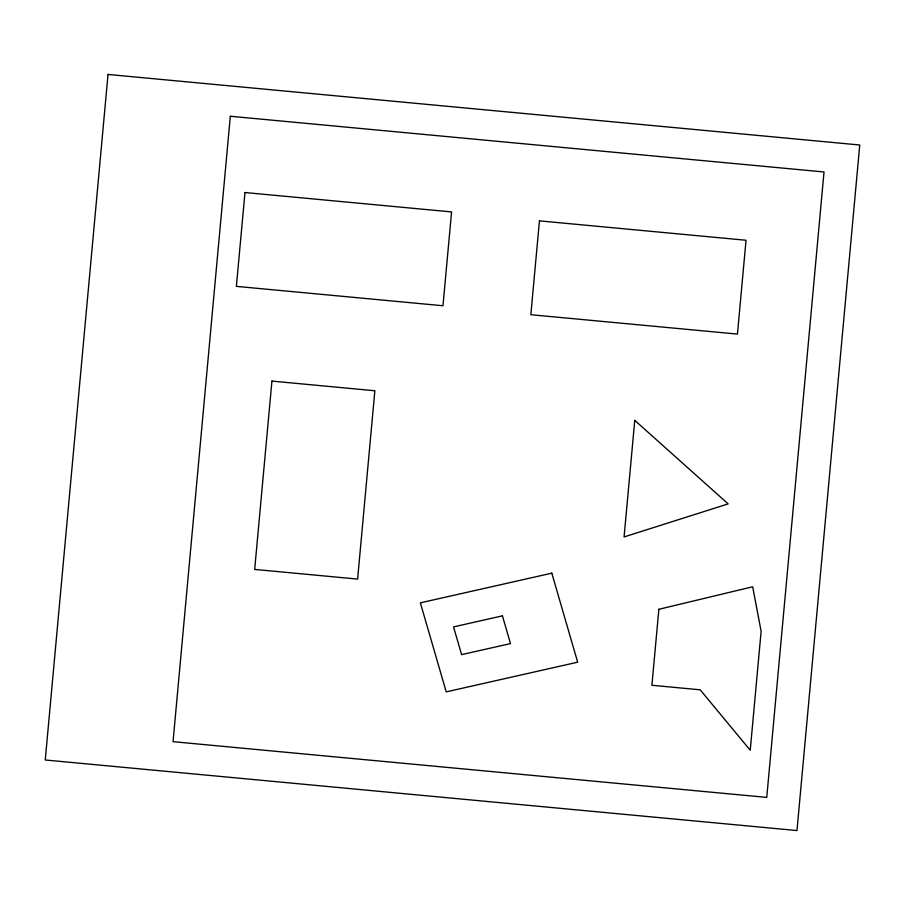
<?xml version="1.0" encoding="UTF-8"?>
<svg xmlns="http://www.w3.org/2000/svg" width="905" height="905" viewBox="0 0 905 905"><rect width="100%" height="100%" fill="white"/><g stroke="black" fill="none" stroke-linecap="round" stroke-linejoin="round"><path stroke-width="1.36" d="M108.023 74.448L45.25 759.996L796.977 830.552L859.75 145.004L108.023 74.448M230.323 116.247L173.047 741.67L766.75 797.396L824.014 171.973L230.323 116.247M244.972 192.527L236.375 286.365L442.975 305.754L451.572 211.917L244.972 192.527M271.93 381.096L254.678 569.426L357.611 579.087L374.862 390.756L271.93 381.096M539.437 220.865L530.839 314.702L737.439 334.092L746.037 240.255L539.437 220.865M634.756 420.361L624.077 536.937L728.152 503.893L634.756 420.361M658.863 609.291L651.905 685.277L700.187 689.814L750.234 750.234L761.128 631.283L752.677 586.779L658.863 609.291M551.801 573.17L420.361 602.843L446.222 691.873L577.662 662.189L551.801 573.17M502.445 615.853L453.541 626.894L461.595 654.632L510.499 643.591L502.445 615.853"/></g></svg>
